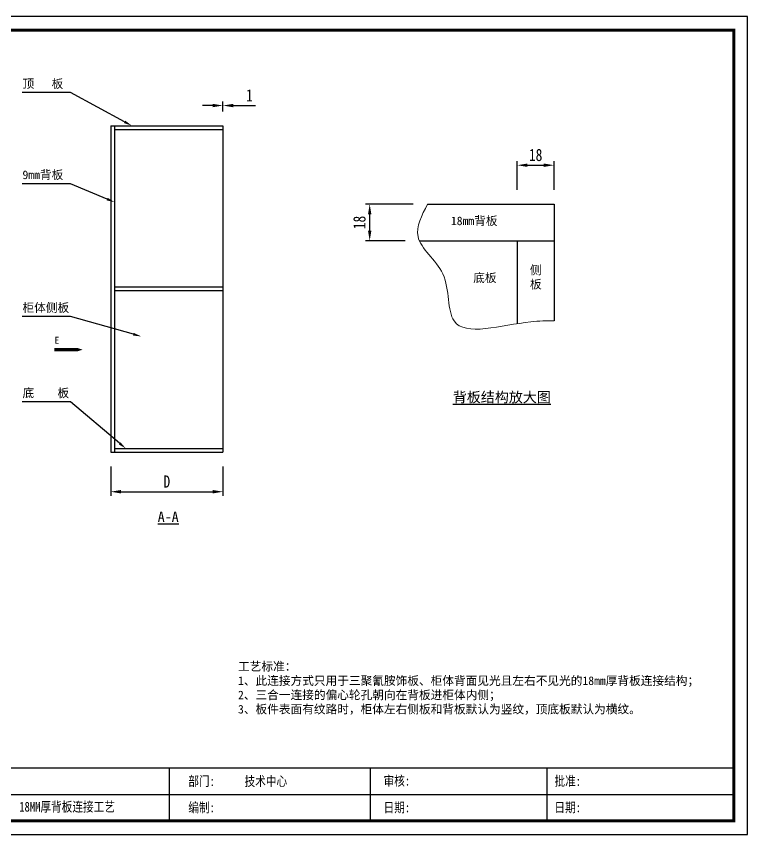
# Model space of a CAD drawing. Header units: millimetres. Extents: x 0 to 1097966, y -63096 to 223085.
# Drawn here: x 339328.1 to 339686.2, y -55190.8 to -54789.9 of the extents above; entities that cross this region are included whole.
import ezdxf
from ezdxf import colors
from ezdxf.entities.mleader import LeaderData, LeaderLine
from ezdxf.math import Vec2, Vec3

# ---------------------------------------------------------------- set-up
doc = ezdxf.new("R2010")
doc.units = ezdxf.units.MM
doc.layers.add('DZ-文字说明', color=1, linetype='Continuous')
doc.styles.add('DZ-宋体2.5', font='', dxfattribs={"width": 0.8, "height": 2.5})
doc.styles.get("Standard").update_dxf_attribs({"font": 'arial.ttf'})
doc.styles.add('TEXT', font='', dxfattribs={"width": 0.8})
doc.styles.add('宋体', font='')
doc.styles.get('DZ-宋体2.5').set_extended_font_data('SimSun')
doc.styles.get('TEXT').set_extended_font_data('SimSun')
doc.styles.get('宋体').set_extended_font_data('SimSun')
doc.dimstyles.new('副本 (2) (2) ISO-25', dxfattribs={"dimtxt": 18, "dimasz": 13, "dimexe": 6, "dimexo": 12, "dimgap": 6, "dimtad": 1, "dimtxsty": 'TEXT', "dimcen": 2.5, "dimclrd": 5, "dimclre": 5, "dimclrt": 5, "dimadec": 0, "dimazin": 0, "dimtfac": 1, "dimtmove": 0, "dimatfit": 3, "dimldrblk": 'BOXFILLED', "dimfxl": 1.25, "dimarcsym": 0})

# ---------------------------------------------------------------- blocks, each defined once
blk = doc.blocks.new('*D416')
at = {"color": 5, "lineweight": -2, "transparency": 16777216}
for p, q in [((339374.25, -55010.47), (339374.25, -55024.82)), ((339429.25, -55010.47), (339429.25, -55024.82)), ((339379.25, -55022.82), (339424.25, -55022.82))]:
    blk.add_line(p, q, dxfattribs=at)
at = {"color": 5, "lineweight": 5, "transparency": 16777216}
for points in [[(339379.25, -55021.98), (339379.25, -55023.65), (339374.25, -55022.82)], [(339424.25, -55021.98), (339424.25, -55023.65), (339429.25, -55022.82)]]:
    blk.add_solid(points, dxfattribs=at)
at = {"layer": 'Defpoints', "color": 0, "lineweight": 5, "transparency": 16777216}
for p in [(339374.25, -55003.47), (339429.25, -55003.47), (339429.25, -55022.82)]:
    blk.add_point(p, dxfattribs=at)
at = {"color": 5, "transparency": 16777216, "insert": (339401.75, -55017.82), "char_height": 6, "attachment_point": 5, "style": 'TEXT'}
blk.add_mtext('D', dxfattribs=at)
blk = doc.blocks.new('_BoxFilled')
at = {"color": 0, "linetype": 'ByBlock', "lineweight": -2}
blk.add_line((-0.5, 0), (-1, 0), dxfattribs=at)
at = {"color": 0, "linetype": 'ByBlock'}
blk.add_solid([(-0.5, 0.5), (0.5, 0.5), (-0.5, -0.5), (0.5, -0.5)], dxfattribs=at)
blk = doc.blocks.new('*D417')
at = {"color": 5, "lineweight": -2, "transparency": 16777216}
for p, q in [((339424.15, -54833.58), (339419.15, -54833.58)), ((339429.15, -54836.47), (339429.15, -54831.58)), ((339429.15, -54833.58), (339429.25, -54833.58)), ((339429.25, -54836.47), (339429.25, -54831.58)), ((339434.25, -54833.58), (339445.2, -54833.58))]:
    blk.add_line(p, q, dxfattribs=at)
at = {"color": 5, "lineweight": 5, "transparency": 16777216}
for points in [[(339424.15, -54832.75), (339424.15, -54834.42), (339429.15, -54833.58)], [(339434.25, -54832.75), (339434.25, -54834.42), (339429.25, -54833.58)]]:
    blk.add_solid(points, dxfattribs=at)
at = {"layer": 'Defpoints', "color": 0, "lineweight": 5, "transparency": 16777216}
for p in [(339429.25, -54833.58), (339429.15, -54843.47), (339429.25, -54843.47)]:
    blk.add_point(p, dxfattribs=at)
at = {"color": 5, "transparency": 16777216, "insert": (339442.22, -54828.58), "char_height": 6, "attachment_point": 5, "style": 'TEXT'}
blk.add_mtext('1', dxfattribs=at)
blk = doc.blocks.new('*D418')
at = {"color": 5, "lineweight": -2, "transparency": 16777216}
for p, q in [((339522.45, -54881.88), (339499.1, -54881.88)), ((339501.1, -54894.88), (339501.1, -54886.88)), ((339518.48, -54899.88), (339499.1, -54899.88))]:
    blk.add_line(p, q, dxfattribs=at)
at = {"color": 5, "lineweight": 5, "transparency": 16777216}
for points in [[(339500.27, -54886.88), (339501.94, -54886.88), (339501.1, -54881.88)], [(339500.27, -54894.88), (339501.94, -54894.88), (339501.1, -54899.88)]]:
    blk.add_solid(points, dxfattribs=at)
at = {"layer": 'Defpoints', "color": 0, "lineweight": 5, "transparency": 16777216}
for p in [(339501.1, -54881.88), (339529.45, -54881.88), (339525.48, -54899.88)]:
    blk.add_point(p, dxfattribs=at)
at = {"color": 5, "lineweight": 5, "transparency": 16777216, "insert": (339496.1, -54890.88), "char_height": 6, "attachment_point": 5, "rotation": 90, "style": 'TEXT'}
blk.add_mtext('18', dxfattribs=at)
blk = doc.blocks.new('*D419')
at = {"color": 5, "lineweight": -2, "transparency": 16777216}
for p, q in [((339573.4, -54874.88), (339573.4, -54860.83)), ((339591.4, -54874.88), (339591.4, -54860.83)), ((339578.4, -54862.83), (339586.4, -54862.83))]:
    blk.add_line(p, q, dxfattribs=at)
at = {"color": 5, "lineweight": 5, "transparency": 16777216}
for points in [[(339578.4, -54862), (339578.4, -54863.66), (339573.4, -54862.83)], [(339586.4, -54862), (339586.4, -54863.66), (339591.4, -54862.83)]]:
    blk.add_solid(points, dxfattribs=at)
at = {"layer": 'Defpoints', "color": 0, "lineweight": 5, "transparency": 16777216}
for p in [(339591.4, -54862.83), (339573.4, -54881.88), (339591.4, -54881.88)]:
    blk.add_point(p, dxfattribs=at)
at = {"color": 5, "lineweight": 5, "transparency": 16777216, "insert": (339582.4, -54857.83), "char_height": 6, "attachment_point": 5, "style": 'TEXT'}
blk.add_mtext('18', dxfattribs=at)

msp = doc.modelspace()

# ---------------------------------------------------------------- linework, layer by layer
at = {"lineweight": 30}
for p, q in [((339374.251, -54843.468), (339429.251, -54843.468)), ((339374.251, -54843.468), (339374.251, -55003.468)), ((339376.051, -54843.468), (339376.051, -55003.468)), ((339376.051, -54845.268), (339429.151, -54845.268)), ((339429.151, -54843.468), (339429.151, -54845.268)), ((339429.251, -54843.468), (339429.251, -55003.468)), ((339529.446, -54881.884), (339591.405, -54881.884)), ((339591.405, -54881.884), (339591.405, -54939.102)), ((339525.479, -54899.884), (339591.405, -54899.884)), ((339573.405, -54899.884), (339573.405, -54940.479)), ((339429.151, -54922.568), (339376.051, -54922.568)), ((339429.151, -54924.368), (339376.051, -54924.368)), ((339429.151, -54922.568), (339429.151, -54924.368)), ((339376.051, -55001.668), (339429.151, -55001.668)), ((339429.151, -55001.668), (339429.151, -55003.468)), ((339374.251, -55003.468), (339429.251, -55003.468))]:
    msp.add_line(p, q, dxfattribs=at)
msp.add_lwpolyline([(339119.218, -55190.838), (339686.218, -55190.838), (339686.218, -54789.888), (339119.218, -54789.888)], close=True)
at = {"const_width": 1.35}
msp.add_lwpolyline([(339125.968, -55184.088), (339679.468, -55184.088), (339679.468, -54796.638), (339125.968, -54796.638)], close=True, dxfattribs=at)
msp.add_lwpolyline([(339360.524, -54953.218, 0, 3.24, 0), (339355.475, -54953.218, 1.62, 1.62, 0), (339346.629, -54953.218, 1.62, 1.62, 0), (339346.629, -54953.218, 1.62, 1.62, 0)], format="xyseb")
at = {"color": 251, "lineweight": 5, "true_color": 0x636466}
msp.add_open_spline([(339529.446, -54881.884), (339526.5, -54887.449), (339520.31, -54900.245), (339541.759, -54914.21), (339536.76, -54950.677), (339570.191, -54939.56), (339587.806, -54938.987), (339591.405, -54939.102)], degree=3, knots=[1.4153334, 1.4153334, 1.4153334, 1.4153334, 18.0642885, 40.1089047, 63.8022413, 101.4458684, 111.6737058, 111.6737058, 111.6737058, 111.6737058], dxfattribs=at)
at = {"layer": 'DZ-文字说明', "color": 7}
for p, q in [((339403.083, -55184.088), (339403.083, -55158.11)), ((339501.469, -55184.088), (339501.469, -55158.11)), ((339588.049, -55184.088), (339588.049, -55158.11)), ((339215.299, -55171.099), (339679.468, -55171.099))]:
    msp.add_line(p, q, dxfattribs=at)
msp.add_lwpolyline([(339125.968, -55158.11), (339679.468, -55158.11), (339679.468, -55184.088), (339125.968, -55184.088)], close=True, dxfattribs=at)

# ---------------------------------------------------------------- texts
at = {"style": 'DZ-宋体2.5', "width": 0.8}
for s, p in [('部门:', (339412.26, -55167.004)), ('审核:', (339507.904, -55166.845)), ('批准:', (339591.6, -55166.925)), ('编制:', (339412.26, -55179.901)), ('日期:', (339507.904, -55179.906)), ('日期:', (339591.6, -55179.849))]:
    msp.add_text(s, height=4.7732, dxfattribs=at).set_placement(p)
at = {"color": 4, "attachment_point": 4, "style": '宋体'}
for s, insert, char_height, width in [('顶   板', (339331.055, -54823.145), 4.1923, 31.34167), ('9mm背板', (339331.055, -54867.776), 4.1923, 31.34167), ('柜体侧板', (339331.055, -54932.866), 4.1923, 31.34167), ('{\\C256;E}', (339346.733, -54948.562), 3.3539, 4.17765), ('底    板', (339331.055, -54974.68), 4.1923, 31.34167), ('{\\L\\C256;背板结构放大图}', (339541.82, -54976.745), 5.03079, 54.39228), ('{\\L\\C256;A-A}', (339397.283, -55035.096), 5.03079, 6.26648)]:
    msp.add_mtext(s, dxfattribs=dict(at, insert=insert, char_height=char_height, width=width))
at = {"color": 252, "true_color": 0x939598, "width": 31.34167, "attachment_point": 4, "style": '宋体'}
for s, insert, char_height in [('18mm背板', (339540.887, -54890.342), 4.1923), ('侧\\P板', (339579.603, -54917.924), 4.192), ('底板', (339551.821, -54918.283), 4.1923)]:
    msp.add_mtext(s, dxfattribs=dict(at, insert=insert, char_height=char_height))
at = {"insert": (339436.623, -55115.724), "char_height": 4.19232, "width": 258.13231, "attachment_point": 4, "style": '宋体'}
msp.add_mtext('\\P工艺标准：{\\H1.41352x; }\\P1、此连接方式只用于三聚氰胺饰板、柜体背面见光且左右不见光的18mm厚背板连接结构；\\P2、三合一连接的偏心轮孔朝向在背板进柜体内侧；{\\H1.45383x; }\\P3、板件表面有纹路时，柜体左右侧板和背板默认为竖纹，顶底板默认为横纹。', dxfattribs=at)
at = {"color": 2, "style": 'DZ-宋体2.5', "width": 0.8}
for tag, p in [('技术中心', (339439.834, -55167.004)), ('18MM厚背板连接工艺', (339329.463, -55179.548))]:
    msp.add_attdef(tag, p, '', height=4.773, dxfattribs=at)

# ---------------------------------------------------------------- dimensions: what is measured, and where the dimension line sits
for base, p1, p2, text, picture, middle in [((339429.251, -54833.583), (339429.151, -54843.468), (339429.251, -54843.468), '1', '*D417', (339442.225, -54828.583)), ((339429.251, -55022.815), (339374.251, -55003.468), (339429.251, -55003.468), 'D', '*D416', (339401.751, -55017.815))]:
    dim = msp.add_linear_dim(base=base, p1=p1, p2=p2, text=text, dimstyle='副本 (2) (2) ISO-25', override={"dimtxt": 6, "dimasz": 5, "dimexe": 2, "dimexo": 7, "dimgap": 2, "dimfxl": 30, "dimfxlon": 1})
    dim.commit()
    dim.dimension.update_dxf_attribs({"geometry": picture, "text_midpoint": middle})
at = {"color": 251, "lineweight": 5, "true_color": 0x636466}
dim = msp.add_linear_dim(base=(339591.405, -54862.83), p1=(339573.405, -54881.884), p2=(339591.405, -54881.884), dimstyle='副本 (2) (2) ISO-25', override={"dimtxt": 6, "dimasz": 5, "dimexe": 2, "dimexo": 7, "dimgap": 2, "dimfxl": 30, "dimfxlon": 1}, dxfattribs=at)
dim.commit()
dim.dimension.update_dxf_attribs({"geometry": '*D419', "text_midpoint": (339582.405, -54857.83)})
dim = msp.add_linear_dim(base=(339501.103, -54881.884), p1=(339525.479, -54899.884), p2=(339529.446, -54881.884), angle=90, dimstyle='副本 (2) (2) ISO-25', override={"dimtxt": 6, "dimasz": 5, "dimexe": 2, "dimexo": 7, "dimgap": 2, "dimfxl": 30, "dimfxlon": 1}, dxfattribs=at)
dim.commit()
dim.dimension.update_dxf_attribs({"geometry": '*D418', "text_midpoint": (339496.103, -54890.884)})

# ---------------------------------------------------------------- leaders
at = {"color": 4}
ml = msp.add_multileader_mtext('Standard', dxfattribs=at)
ml.set_content('', color=4)
ml.set_leader_properties()
ml.build(insert=Vec2(0, 0))
ctx = ml.context
ctx.base_point, ctx.plane_origin = Vec3(339326.821, -54827.26), Vec3(339376.311, -54804.963)
ctx.text_align_type = 2
notes = []
notes.append((ctx, [(0, (1, 1, 0), (339354.6, -54827.26), (-1, 0), 23.779, [(0, [(339384.598, -54843.468)], 0, [])])]))
ctx.mtext.insert, ctx.mtext.alignment, ctx.mtext.flow_direction = Vec3(339328.821, -54825.26), 3, 5
ml = msp.add_multileader_mtext('Standard', dxfattribs=at)
ml.set_content('', color=4)
ml.set_leader_properties()
ml.build(insert=Vec2(0, 0))
ctx = ml.context
ctx.base_point, ctx.plane_origin = Vec3(339326.821, -54871.891), Vec3(339376.311, -54849.594)
ctx.text_align_type = 2
notes.append((ctx, [(0, (1, 1, 0), (339354.6, -54871.891), (-1, 0), 23.779, [(0, [(339376.209, -54880.969)], 0, [])])]))
ctx.mtext.insert, ctx.mtext.alignment, ctx.mtext.flow_direction = Vec3(339328.821, -54869.891), 3, 5
ml = msp.add_multileader_mtext('Standard', dxfattribs=at)
ml.set_content('', color=4)
ml.set_leader_properties()
ml.build(insert=Vec2(0, 0))
ctx = ml.context
ctx.base_point, ctx.plane_origin = Vec3(339326.821, -54936.98), Vec3(339376.311, -54914.683)
ctx.text_align_type = 2
notes.append((ctx, [(0, (1, 1, 0), (339354.6, -54936.98), (-1, 0), 23.779, [(0, [(339389.248, -54946.728)], 0, [])])]))
ctx.mtext.insert, ctx.mtext.alignment, ctx.mtext.flow_direction = Vec3(339328.821, -54934.98), 3, 5
ml = msp.add_multileader_mtext('Standard', dxfattribs=at)
ml.set_content('', color=4)
ml.set_leader_properties()
ml.build(insert=Vec2(0, 0))
ctx = ml.context
ctx.base_point, ctx.plane_origin = Vec3(339326.821, -54978.795), Vec3(339376.311, -54956.498)
ctx.text_align_type = 2
notes.append((ctx, [(0, (1, 1, 0), (339354.6, -54978.795), (-1, 0), 23.779, [(0, [(339381.681, -55001.668)], 0, [])])]))
ctx.mtext.insert, ctx.mtext.alignment, ctx.mtext.flow_direction = Vec3(339328.821, -54976.795), 3, 5
for ctx, leaders in notes:
    for number, flags, end, landing, length, lines in leaders:
        leader = LeaderData()
        leader.index, (leader.has_last_leader_line, leader.has_dogleg_vector, leader.attachment_direction) = number, flags
        leader.last_leader_point, leader.dogleg_vector, leader.dogleg_length = Vec3(end), Vec3(landing), length
        for number, points, colour, breaks in lines:
            line = LeaderLine()
            line.index, line.vertices, line.color, line.breaks = number, Vec3.list(points), colors.encode_raw_color(colour), breaks
            leader.lines.append(line)
        ctx.leaders.append(leader)

doc.saveas('drawing.dxf')
